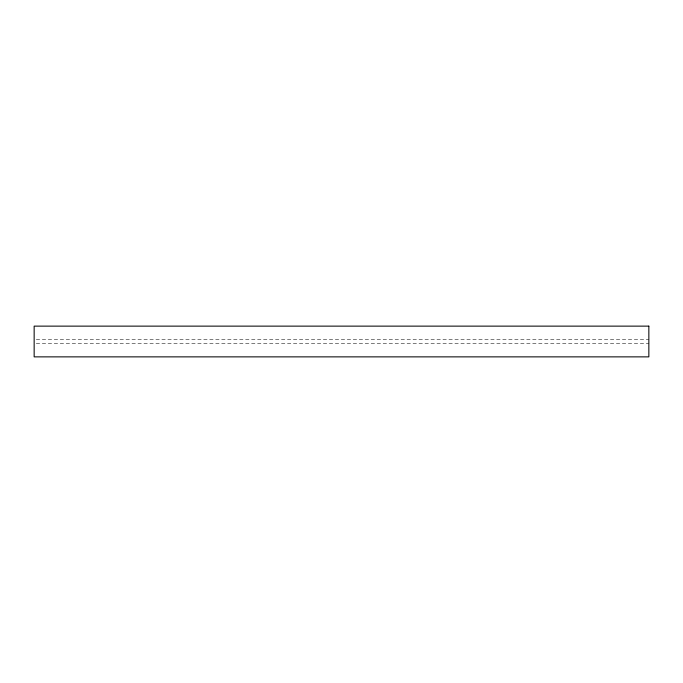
<?xml version="1.0" encoding="UTF-8"?>
<svg xmlns="http://www.w3.org/2000/svg" width="683" height="683" viewBox="0 0 683 683"><rect width="100%" height="100%" fill="white"/><g stroke="black" fill="none" stroke-linecap="round" stroke-linejoin="round"><path stroke-width="0.51" stroke-dasharray="3.42 2.56" d="M36.284 339.502L648.85 339.502M36.284 343.498L648.85 343.498"/><path stroke-width="1.02" d="M648.85 326.132L34.15 326.132L34.15 356.868L648.85 356.868L648.85 326.132"/></g></svg>
